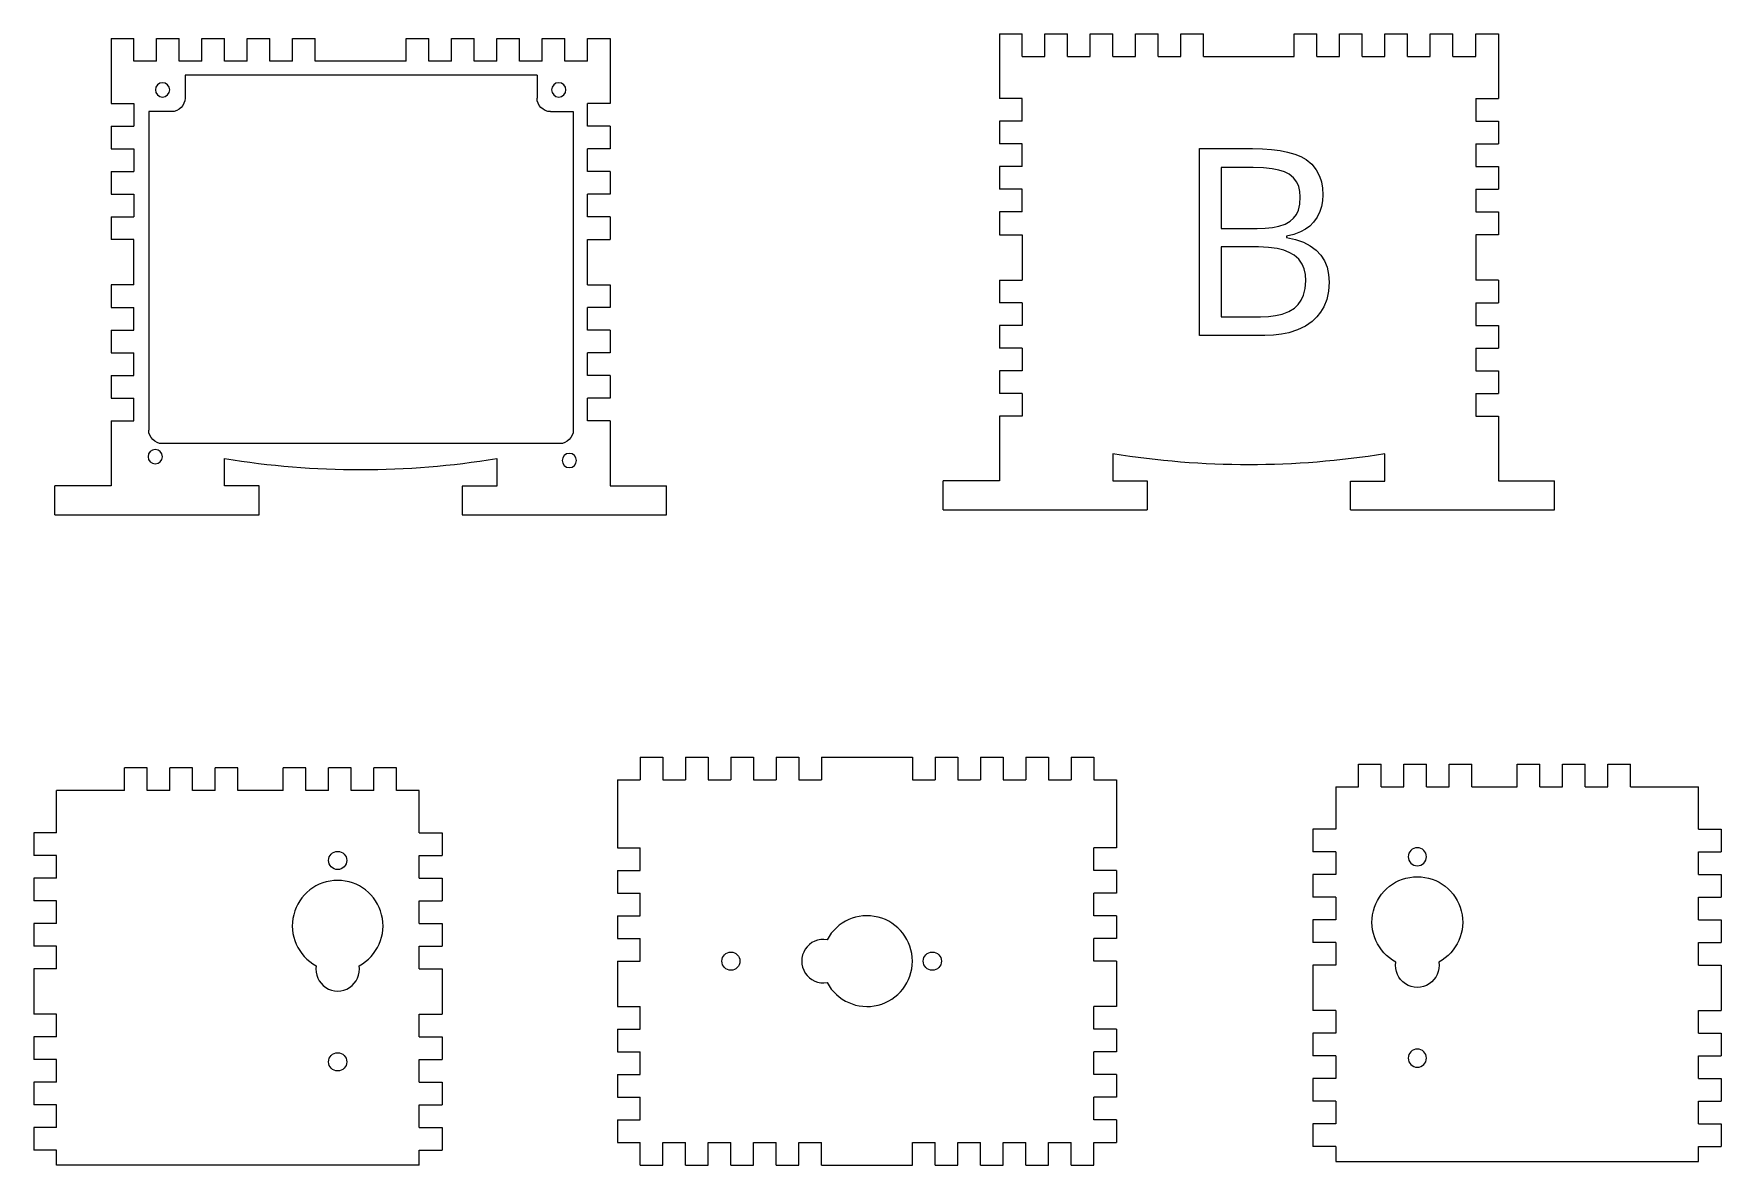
# Model space of a CAD drawing. Extents: x 0.11 to 9.41, y 0.91 to 7.14.
import ezdxf

# ---------------------------------------------------------------- set-up
doc = ezdxf.new("R2010")
doc.units = 0
doc.header["$LTSCALE"] = 0.5
doc.header["$MEASUREMENT"] = 0
doc.layers.add('VISIBLE', color=7, linetype='CONTINUOUS')

msp = doc.modelspace()

# ---------------------------------------------------------------- linework, layer by layer
at = {"layer": 'VISIBLE'}
for p, q in [((0.5391, 7.1159), (0.6641, 7.1159)), ((0.5391, 7.1159), (0.5391, 6.7584)), ((0.6641, 6.9909), (0.6641, 7.1159)), ((0.7891, 6.9909), (0.7891, 7.1159)), ((0.7891, 7.1159), (0.9141, 7.1159)), ((0.9141, 6.9909), (0.9141, 7.1159)), ((1.0391, 6.9909), (1.0391, 7.1159)), ((1.0391, 7.1159), (1.1641, 7.1159)), ((1.1641, 6.9909), (1.1641, 7.1159)), ((1.2891, 7.1159), (1.4141, 7.1159)), ((1.2891, 6.9909), (1.2891, 7.1159)), ((1.4141, 6.9909), (1.4141, 7.1159)), ((1.5391, 6.9909), (1.5391, 7.1159)), ((1.5391, 7.1159), (1.6641, 7.1159)), ((1.6641, 6.9909), (1.6641, 7.1159)), ((2.1641, 7.1159), (2.2891, 7.1159)), ((2.1641, 6.9909), (2.1641, 7.1159)), ((2.2891, 6.9909), (2.2891, 7.1159)), ((2.4141, 6.9909), (2.4141, 7.1159)), ((2.4141, 7.1159), (2.5391, 7.1159)), ((2.5391, 6.9909), (2.5391, 7.1159)), ((2.6641, 6.9909), (2.6641, 7.1159)), ((2.6641, 7.1159), (2.7891, 7.1159)), ((2.7891, 6.9909), (2.7891, 7.1159)), ((2.9141, 6.9909), (2.9141, 7.1159)), ((2.9141, 7.1159), (3.0391, 7.1159)), ((3.0391, 6.9909), (3.0391, 7.1159)), ((3.1641, 6.9909), (3.1641, 7.1159)), ((3.1641, 7.1159), (3.2891, 7.1159)), ((3.2891, 7.1159), (3.2891, 6.7584)), ((5.4344, 7.1421), (5.4344, 6.7846)), ((5.4344, 7.1421), (5.5594, 7.1421)), ((5.5594, 7.0171), (5.5594, 7.1421)), ((5.6844, 7.0171), (5.6844, 7.1421)), ((5.6844, 7.1421), (5.8094, 7.1421)), ((5.8094, 7.0171), (5.8094, 7.1421)), ((5.9344, 7.0171), (5.9344, 7.1421)), ((5.9344, 7.1421), (6.0594, 7.1421)), ((6.0594, 7.0171), (6.0594, 7.1421)), ((6.1844, 7.0171), (6.1844, 7.1421)), ((6.1844, 7.1421), (6.3094, 7.1421)), ((6.3094, 7.0171), (6.3094, 7.1421)), ((6.4344, 7.0171), (6.4344, 7.1421)), ((6.4344, 7.1421), (6.5594, 7.1421)), ((6.5594, 7.0171), (6.5594, 7.1421)), ((7.0594, 7.0171), (7.0594, 7.1421)), ((7.0594, 7.1421), (7.1844, 7.1421)), ((7.1844, 7.0171), (7.1844, 7.1421)), ((7.3094, 7.0171), (7.3094, 7.1421)), ((7.3094, 7.1421), (7.4344, 7.1421)), ((7.4344, 7.0171), (7.4344, 7.1421)), ((7.5594, 7.0171), (7.5594, 7.1421)), ((7.5594, 7.1421), (7.6844, 7.1421)), ((7.6844, 7.0171), (7.6844, 7.1421)), ((7.8094, 7.0171), (7.8094, 7.1421)), ((7.8094, 7.1421), (7.9344, 7.1421)), ((7.9344, 7.0171), (7.9344, 7.1421)), ((8.0594, 7.0171), (8.0594, 7.1421)), ((8.0594, 7.1421), (8.1844, 7.1421)), ((8.1844, 7.1421), (8.1844, 6.7846)), ((0.7891, 6.9909), (0.6641, 6.9909)), ((1.0391, 6.9909), (0.9141, 6.9909)), ((1.2891, 6.9909), (1.1641, 6.9909)), ((1.5391, 6.9909), (1.4141, 6.9909)), ((2.1641, 6.9909), (1.6641, 6.9909)), ((2.4141, 6.9909), (2.2891, 6.9909)), ((2.6641, 6.9909), (2.5391, 6.9909)), ((2.9141, 6.9909), (2.7891, 6.9909)), ((3.1641, 6.9909), (3.0391, 6.9909)), ((5.5594, 7.0171), (5.6844, 7.0171)), ((5.8094, 7.0171), (5.9344, 7.0171)), ((6.0594, 7.0171), (6.1844, 7.0171)), ((6.3094, 7.0171), (6.4344, 7.0171)), ((6.5594, 7.0171), (7.0594, 7.0171)), ((7.1844, 7.0171), (7.3094, 7.0171)), ((7.4344, 7.0171), (7.5594, 7.0171)), ((7.6844, 7.0171), (7.8094, 7.0171)), ((7.9344, 7.0171), (8.0594, 7.0171)), ((2.8861, 6.9129), (0.9461, 6.9129)), ((0.9461, 6.9129), (0.9461, 6.7879)), ((2.8861, 6.9129), (2.8861, 6.7879)), ((0.5391, 6.7584), (0.6641, 6.7584)), ((0.6641, 6.7584), (0.6641, 6.6334)), ((0.8711, 6.7129), (0.7461, 6.7129)), ((0.7461, 6.7129), (0.7461, 4.9579)), ((2.9611, 6.7129), (3.0861, 6.7129)), ((3.0861, 6.7129), (3.0861, 4.9579)), ((3.2891, 6.7584), (3.1641, 6.7584)), ((3.1641, 6.6334), (3.1641, 6.7584)), ((5.5594, 6.7846), (5.4344, 6.7846)), ((5.5594, 6.6596), (5.5594, 6.7846)), ((8.0594, 6.7846), (8.1844, 6.7846)), ((8.0594, 6.7846), (8.0594, 6.6596)), ((0.5391, 6.6334), (0.5391, 6.5084)), ((0.5391, 6.6334), (0.6641, 6.6334)), ((3.2891, 6.6334), (3.1641, 6.6334)), ((3.2891, 6.6334), (3.2891, 6.5084)), ((5.4344, 6.6596), (5.4344, 6.5346)), ((5.5594, 6.6596), (5.4344, 6.6596)), ((8.0594, 6.6596), (8.1844, 6.6596)), ((8.1844, 6.6596), (8.1844, 6.5346)), ((5.5594, 6.5346), (5.4344, 6.5346)), ((5.5594, 6.4096), (5.5594, 6.5346)), ((8.0594, 6.5346), (8.1844, 6.5346)), ((8.0594, 6.5346), (8.0594, 6.4096)), ((0.5391, 6.5084), (0.6641, 6.5084)), ((0.6641, 6.5084), (0.6641, 6.3834)), ((3.2891, 6.5084), (3.1641, 6.5084)), ((3.1641, 6.3834), (3.1641, 6.5084)), ((6.5378, 6.5094), (6.8288, 6.5094)), ((6.5378, 5.4794), (6.5378, 6.5094)), ((0.5391, 6.3834), (0.5391, 6.2584)), ((0.5391, 6.3834), (0.6641, 6.3834)), ((3.2891, 6.3834), (3.1641, 6.3834)), ((3.2891, 6.3834), (3.2891, 6.2584)), ((5.4344, 6.4096), (5.4344, 6.2846)), ((5.5594, 6.4096), (5.4344, 6.4096)), ((6.6575, 6.4057), (6.6575, 6.0685)), ((6.8338, 6.4057), (6.6575, 6.4057)), ((8.0594, 6.4096), (8.1844, 6.4096)), ((8.1844, 6.4096), (8.1844, 6.2846)), ((0.5391, 6.2584), (0.6641, 6.2584)), ((0.6641, 6.2584), (0.6641, 6.1334)), ((3.2891, 6.2584), (3.1641, 6.2584)), ((3.1641, 6.1334), (3.1641, 6.2584)), ((5.5594, 6.2846), (5.4344, 6.2846)), ((5.5594, 6.1596), (5.5594, 6.2846)), ((8.0594, 6.2846), (8.1844, 6.2846)), ((8.0594, 6.2846), (8.0594, 6.1596)), ((5.4344, 6.1596), (5.4344, 6.0346)), ((5.5594, 6.1596), (5.4344, 6.1596)), ((8.0594, 6.1596), (8.1844, 6.1596)), ((8.1844, 6.1596), (8.1844, 6.0346)), ((0.5391, 6.1334), (0.5391, 6.0084)), ((0.5391, 6.1334), (0.6641, 6.1334)), ((3.2891, 6.1334), (3.1641, 6.1334)), ((3.2891, 6.1334), (3.2891, 6.0084)), ((6.6575, 6.0685), (6.8547, 6.0685)), ((0.6641, 6.0084), (0.5391, 6.0084)), ((0.6641, 5.7584), (0.6641, 6.0084)), ((3.1641, 6.0084), (3.2891, 6.0084)), ((3.1641, 5.7584), (3.1641, 6.0084)), ((5.4344, 6.0346), (5.5594, 6.0346)), ((5.5594, 6.0346), (5.5594, 5.7846)), ((6.8626, 5.967), (6.6575, 5.967)), ((6.6575, 5.967), (6.6575, 5.5815)), ((7.0168, 6.0261), (7.0168, 6.0191)), ((8.1844, 6.0346), (8.0594, 6.0346)), ((8.0594, 6.0346), (8.0594, 5.7846)), ((5.4344, 5.7846), (5.4344, 5.6596)), ((5.4344, 5.7846), (5.5594, 5.7846)), ((8.1844, 5.7846), (8.0594, 5.7846)), ((8.1844, 5.7846), (8.1844, 5.6596)), ((0.5391, 5.7584), (0.5391, 5.6334)), ((0.6641, 5.7584), (0.5391, 5.7584)), ((3.1641, 5.7584), (3.2891, 5.7584)), ((3.2891, 5.7584), (3.2891, 5.6334)), ((0.5391, 5.6334), (0.6641, 5.6334)), ((0.6641, 5.5084), (0.6641, 5.6334)), ((3.2891, 5.6334), (3.1641, 5.6334)), ((3.1641, 5.5084), (3.1641, 5.6334)), ((5.5594, 5.6596), (5.4344, 5.6596)), ((5.5594, 5.6596), (5.5594, 5.5346)), ((6.6575, 5.5815), (6.8726, 5.5815)), ((8.0594, 5.6596), (8.1844, 5.6596)), ((8.0594, 5.6596), (8.0594, 5.5346)), ((0.5391, 5.5084), (0.5391, 5.3834)), ((0.5391, 5.5084), (0.6641, 5.5084)), ((3.2891, 5.5084), (3.1641, 5.5084)), ((3.2891, 5.5084), (3.2891, 5.3834)), ((5.4344, 5.5346), (5.4344, 5.4096)), ((5.5594, 5.5346), (5.4344, 5.5346)), ((8.0594, 5.5346), (8.1844, 5.5346)), ((8.1844, 5.5346), (8.1844, 5.4096)), ((5.5594, 5.4096), (5.4344, 5.4096)), ((5.5594, 5.4096), (5.5594, 5.2846)), ((6.8971, 5.4794), (6.5378, 5.4794)), ((8.0594, 5.4096), (8.1844, 5.4096)), ((8.0594, 5.4096), (8.0594, 5.2846)), ((0.5391, 5.3834), (0.6641, 5.3834)), ((0.6641, 5.2584), (0.6641, 5.3834)), ((3.2891, 5.3834), (3.1641, 5.3834)), ((3.1641, 5.2584), (3.1641, 5.3834)), ((0.5391, 5.2584), (0.5391, 5.1334)), ((0.5391, 5.2584), (0.6641, 5.2584)), ((3.2891, 5.2584), (3.1641, 5.2584)), ((3.2891, 5.2584), (3.2891, 5.1334)), ((5.4344, 5.2846), (5.4344, 5.1596)), ((5.5594, 5.2846), (5.4344, 5.2846)), ((8.0594, 5.2846), (8.1844, 5.2846)), ((8.1844, 5.2846), (8.1844, 5.1596)), ((0.5391, 5.1334), (0.6641, 5.1334)), ((0.6641, 5.0084), (0.6641, 5.1334)), ((3.2891, 5.1334), (3.1641, 5.1334)), ((3.1641, 5.0084), (3.1641, 5.1334)), ((5.5594, 5.1596), (5.4344, 5.1596)), ((5.5594, 5.1596), (5.5594, 5.0346)), ((8.0594, 5.1596), (8.1844, 5.1596)), ((8.0594, 5.1596), (8.0594, 5.0346)), ((5.4344, 5.0346), (5.4344, 4.6771)), ((5.5594, 5.0346), (5.4344, 5.0346)), ((8.0594, 5.0346), (8.1844, 5.0346)), ((8.1844, 5.0346), (8.1844, 4.6771)), ((0.5391, 5.0084), (0.5391, 4.6509)), ((0.5391, 5.0084), (0.6641, 5.0084)), ((3.2891, 5.0084), (3.1641, 5.0084)), ((3.2891, 5.0084), (3.2891, 4.6509)), ((3.0111, 4.8829), (0.8211, 4.8829)), ((1.1641, 4.6509), (1.1641, 4.8009)), ((2.6641, 4.8009), (2.6641, 4.649)), ((6.0594, 4.8271), (6.0594, 4.6771)), ((7.5594, 4.6752), (7.5594, 4.8271)), ((0.2291, 4.4909), (0.2291, 4.6509)), ((0.5391, 4.6509), (0.2291, 4.6509)), ((1.3541, 4.6509), (1.1641, 4.6509)), ((1.3541, 4.4909), (1.3541, 4.6509)), ((3.2891, 4.6509), (3.5991, 4.6509)), ((3.5991, 4.4909), (3.5991, 4.6509)), ((5.1244, 4.5171), (5.1244, 4.6771)), ((5.4344, 4.6771), (5.1244, 4.6771)), ((6.0594, 4.6771), (6.2494, 4.6771)), ((6.2494, 4.6771), (6.2494, 4.5171)), ((7.3694, 4.5171), (7.3694, 4.6752)), ((7.3694, 4.6752), (7.5594, 4.6752)), ((8.1844, 4.6771), (8.4944, 4.6771)), ((8.4944, 4.5171), (8.4944, 4.6771)), ((2.4741, 4.649), (2.4741, 4.4909)), ((2.6641, 4.649), (2.4741, 4.649)), ((0.2291, 4.4909), (1.3541, 4.4909)), ((2.4741, 4.4909), (3.5991, 4.4909)), ((5.1244, 4.5171), (6.2494, 4.5171)), ((7.3694, 4.5171), (8.4944, 4.5171)), ((0.6125, 2.9704), (0.6125, 3.0954)), ((0.7375, 3.0954), (0.6125, 3.0954)), ((0.7375, 2.9704), (0.7375, 3.0954)), ((0.8625, 2.9704), (0.8625, 3.0954)), ((0.9875, 3.0954), (0.8625, 3.0954)), ((0.9875, 2.9704), (0.9875, 3.0954)), ((1.1125, 2.9704), (1.1125, 3.0954)), ((1.2375, 3.0954), (1.1125, 3.0954)), ((1.2375, 2.9704), (1.2375, 3.0954)), ((1.4875, 2.9704), (1.4875, 3.0954)), ((1.6125, 3.0954), (1.4875, 3.0954)), ((1.6125, 2.9704), (1.6125, 3.0954)), ((1.7375, 2.9704), (1.7375, 3.0954)), ((1.8625, 3.0954), (1.7375, 3.0954)), ((1.8625, 2.9704), (1.8625, 3.0954)), ((1.9875, 2.9704), (1.9875, 3.0954)), ((2.1125, 3.0954), (1.9875, 3.0954)), ((2.1125, 2.9704), (2.1125, 3.0954)), ((3.4548, 3.1554), (3.4548, 3.0304)), ((3.4548, 3.1554), (3.5798, 3.1554)), ((3.5798, 3.1554), (3.5798, 3.0304)), ((3.7048, 3.1554), (3.7048, 3.0304)), ((3.7048, 3.1554), (3.8298, 3.1554)), ((3.8298, 3.1554), (3.8298, 3.0304)), ((3.9548, 3.1554), (3.9548, 3.0304)), ((3.9548, 3.1554), (4.0798, 3.1554)), ((4.0798, 3.1554), (4.0798, 3.0304)), ((4.2048, 3.1554), (4.2048, 3.0304)), ((4.2048, 3.1554), (4.3298, 3.1554)), ((4.3298, 3.1554), (4.3298, 3.0304)), ((4.4548, 3.1554), (4.4548, 3.0304)), ((4.4548, 3.1554), (4.9548, 3.1554)), ((4.9548, 3.1554), (4.9548, 3.0304)), ((5.0798, 3.1554), (5.0798, 3.0304)), ((5.0798, 3.1554), (5.2048, 3.1554)), ((5.2048, 3.1554), (5.2048, 3.0304)), ((5.3298, 3.1554), (5.3298, 3.0304)), ((5.3298, 3.1554), (5.4548, 3.1554)), ((5.4548, 3.1554), (5.4548, 3.0304)), ((5.5798, 3.1554), (5.5798, 3.0304)), ((5.5798, 3.1554), (5.7048, 3.1554)), ((5.7048, 3.1554), (5.7048, 3.0304)), ((5.8298, 3.1554), (5.8298, 3.0304)), ((5.8298, 3.1554), (5.9548, 3.1554)), ((5.9548, 3.1554), (5.9548, 3.0304)), ((7.4128, 2.9908), (7.4128, 3.1158)), ((7.4128, 3.1158), (7.5378, 3.1158)), ((7.5378, 2.9908), (7.5378, 3.1158)), ((7.6628, 2.9908), (7.6628, 3.1158)), ((7.6628, 3.1158), (7.7878, 3.1158)), ((7.7878, 2.9908), (7.7878, 3.1158)), ((7.9128, 2.9908), (7.9128, 3.1158)), ((7.9128, 3.1158), (8.0378, 3.1158)), ((8.0378, 2.9908), (8.0378, 3.1158)), ((8.2878, 2.9908), (8.2878, 3.1158)), ((8.2878, 3.1158), (8.4128, 3.1158)), ((8.4128, 2.9908), (8.4128, 3.1158)), ((8.5378, 2.9908), (8.5378, 3.1158)), ((8.5378, 3.1158), (8.6628, 3.1158)), ((8.6628, 2.9908), (8.6628, 3.1158)), ((8.7878, 2.9908), (8.7878, 3.1158)), ((8.7878, 3.1158), (8.9128, 3.1158)), ((8.9128, 2.9908), (8.9128, 3.1158)), ((3.3298, 3.0304), (3.3298, 2.6554)), ((3.3298, 3.0304), (3.4548, 3.0304)), ((3.5798, 3.0304), (3.7048, 3.0304)), ((3.8298, 3.0304), (3.9548, 3.0304)), ((4.0798, 3.0304), (4.2048, 3.0304)), ((4.3298, 3.0304), (4.4548, 3.0304)), ((4.9548, 3.0304), (5.0798, 3.0304)), ((5.2048, 3.0304), (5.3298, 3.0304)), ((5.4548, 3.0304), (5.5798, 3.0304)), ((5.7048, 3.0304), (5.8298, 3.0304)), ((5.9548, 3.0304), (6.0798, 3.0304)), ((6.0798, 3.0304), (6.0798, 2.6554)), ((7.2878, 2.9908), (7.2878, 2.7583)), ((7.2878, 2.9908), (7.4128, 2.9908)), ((7.5378, 2.9908), (7.6628, 2.9908)), ((7.7878, 2.9908), (7.9128, 2.9908)), ((8.0378, 2.9908), (8.2878, 2.9908)), ((8.4128, 2.9908), (8.5378, 2.9908)), ((8.6628, 2.9908), (8.7878, 2.9908)), ((8.9128, 2.9908), (9.2878, 2.9908)), ((9.2878, 2.7583), (9.2878, 2.9908)), ((0.2375, 2.7379), (0.2375, 2.9704)), ((0.6125, 2.9704), (0.2375, 2.9704)), ((0.8625, 2.9704), (0.7375, 2.9704)), ((1.1125, 2.9704), (0.9875, 2.9704)), ((1.4875, 2.9704), (1.2375, 2.9704)), ((1.7375, 2.9704), (1.6125, 2.9704)), ((1.9875, 2.9704), (1.8625, 2.9704)), ((2.2375, 2.9704), (2.1125, 2.9704)), ((2.2375, 2.7379), (2.2375, 2.9704)), ((0.2375, 2.7379), (0.1125, 2.7379)), ((0.1125, 2.7379), (0.1125, 2.6129)), ((2.2375, 2.7379), (2.3625, 2.7379)), ((2.3625, 2.7379), (2.3625, 2.6129)), ((7.2878, 2.7583), (7.1628, 2.7583)), ((7.1628, 2.7583), (7.1628, 2.6333)), ((9.2878, 2.7583), (9.4128, 2.7583)), ((9.4128, 2.7583), (9.4128, 2.6333)), ((0.2375, 2.6129), (0.1125, 2.6129)), ((0.2375, 2.4879), (0.2375, 2.6129)), ((2.2375, 2.6129), (2.3625, 2.6129)), ((2.2375, 2.4879), (2.2375, 2.6129)), ((3.3298, 2.6554), (3.4548, 2.6554)), ((3.4548, 2.5304), (3.4548, 2.6554)), ((6.0798, 2.6554), (5.9548, 2.6554)), ((5.9548, 2.5304), (5.9548, 2.6554)), ((7.2878, 2.6333), (7.1628, 2.6333)), ((7.2878, 2.6333), (7.2878, 2.5083)), ((9.2878, 2.6333), (9.4128, 2.6333)), ((9.2878, 2.5083), (9.2878, 2.6333)), ((3.3298, 2.5304), (3.3298, 2.4054)), ((3.3298, 2.5304), (3.4548, 2.5304)), ((6.0798, 2.5304), (5.9548, 2.5304)), ((6.0798, 2.5304), (6.0798, 2.4054)), ((0.2375, 2.4879), (0.1125, 2.4879)), ((0.1125, 2.4879), (0.1125, 2.3629)), ((2.2375, 2.4879), (2.3625, 2.4879)), ((2.3625, 2.4879), (2.3625, 2.3629)), ((7.2878, 2.5083), (7.1628, 2.5083)), ((7.1628, 2.5083), (7.1628, 2.3833)), ((9.2878, 2.5083), (9.4128, 2.5083)), ((9.4128, 2.5083), (9.4128, 2.3833)), ((0.2375, 2.3629), (0.1125, 2.3629)), ((0.2375, 2.2379), (0.2375, 2.3629)), ((2.2375, 2.3629), (2.3625, 2.3629)), ((2.2375, 2.2379), (2.2375, 2.3629)), ((3.3298, 2.4054), (3.4548, 2.4054)), ((3.4548, 2.2804), (3.4548, 2.4054)), ((6.0798, 2.4054), (5.9548, 2.4054)), ((5.9548, 2.2804), (5.9548, 2.4054)), ((7.2878, 2.3833), (7.1628, 2.3833)), ((7.2878, 2.3833), (7.2878, 2.2583)), ((9.2878, 2.2583), (9.2878, 2.3833)), ((9.2878, 2.3833), (9.4128, 2.3833)), ((0.2375, 2.2379), (0.1125, 2.2379)), ((0.1125, 2.2379), (0.1125, 2.1129)), ((2.2375, 2.2379), (2.3625, 2.2379)), ((2.3625, 2.2379), (2.3625, 2.1129)), ((3.3298, 2.2804), (3.3298, 2.1554)), ((3.3298, 2.2804), (3.4548, 2.2804)), ((6.0798, 2.2804), (5.9548, 2.2804)), ((6.0798, 2.2804), (6.0798, 2.1554)), ((7.2878, 2.2583), (7.1628, 2.2583)), ((7.1628, 2.2583), (7.1628, 2.1333)), ((9.2878, 2.2583), (9.4128, 2.2583)), ((9.4128, 2.2583), (9.4128, 2.1333)), ((3.3298, 2.1554), (3.4548, 2.1554)), ((3.4548, 2.0304), (3.4548, 2.1554)), ((6.0798, 2.1554), (5.9548, 2.1554)), ((5.9548, 2.0304), (5.9548, 2.1554)), ((0.2375, 2.1129), (0.1125, 2.1129)), ((0.2375, 1.9879), (0.2375, 2.1129)), ((2.2375, 2.1129), (2.3625, 2.1129)), ((2.2375, 1.9879), (2.2375, 2.1129)), ((7.2878, 2.1333), (7.1628, 2.1333)), ((7.2878, 2.1333), (7.2878, 2.0083)), ((9.2878, 2.1333), (9.4128, 2.1333)), ((9.2878, 2.0083), (9.2878, 2.1333)), ((0.2375, 1.9879), (0.1125, 1.9879)), ((0.1125, 1.9879), (0.1125, 1.7379)), ((2.2375, 1.9879), (2.3625, 1.9879)), ((2.3625, 1.9879), (2.3625, 1.7379)), ((3.3298, 2.0304), (3.3298, 1.7804)), ((3.3298, 2.0304), (3.4548, 2.0304)), ((6.0798, 2.0304), (5.9548, 2.0304)), ((6.0798, 2.0304), (6.0798, 1.7804)), ((7.2878, 2.0083), (7.1628, 2.0083)), ((7.1628, 2.0083), (7.1628, 1.7583)), ((9.2878, 2.0083), (9.4128, 2.0083)), ((9.4128, 2.0083), (9.4128, 1.7583)), ((3.3298, 1.7804), (3.4548, 1.7804)), ((3.4548, 1.6554), (3.4548, 1.7804)), ((6.0798, 1.7804), (5.9548, 1.7804)), ((5.9548, 1.6554), (5.9548, 1.7804)), ((0.2375, 1.7379), (0.1125, 1.7379)), ((0.2375, 1.6129), (0.2375, 1.7379)), ((2.2375, 1.7379), (2.3625, 1.7379)), ((2.2375, 1.6129), (2.2375, 1.7379)), ((7.2878, 1.7583), (7.1628, 1.7583)), ((7.2878, 1.7583), (7.2878, 1.6333)), ((9.2878, 1.7583), (9.4128, 1.7583)), ((9.2878, 1.6333), (9.2878, 1.7583)), ((0.2375, 1.6129), (0.1125, 1.6129)), ((0.1125, 1.6129), (0.1125, 1.4879)), ((2.2375, 1.6129), (2.3625, 1.6129)), ((2.3625, 1.6129), (2.3625, 1.4879)), ((3.3298, 1.6554), (3.3298, 1.5304)), ((3.3298, 1.6554), (3.4548, 1.6554)), ((6.0798, 1.6554), (5.9548, 1.6554)), ((6.0798, 1.6554), (6.0798, 1.5304)), ((7.2878, 1.6333), (7.1628, 1.6333)), ((7.1628, 1.6333), (7.1628, 1.5083)), ((9.2878, 1.6333), (9.4128, 1.6333)), ((9.4128, 1.6333), (9.4128, 1.5083)), ((3.3298, 1.5304), (3.4548, 1.5304)), ((3.4548, 1.4054), (3.4548, 1.5304)), ((5.9548, 1.4054), (5.9548, 1.5304)), ((6.0798, 1.5304), (5.9548, 1.5304)), ((7.2878, 1.5083), (7.1628, 1.5083)), ((7.2878, 1.5083), (7.2878, 1.3833)), ((9.2878, 1.5083), (9.4128, 1.5083)), ((9.2878, 1.3833), (9.2878, 1.5083)), ((0.2375, 1.4879), (0.1125, 1.4879)), ((0.2375, 1.3629), (0.2375, 1.4879)), ((2.2375, 1.4879), (2.3625, 1.4879)), ((2.2375, 1.3629), (2.2375, 1.4879)), ((3.3298, 1.4054), (3.3298, 1.2804)), ((3.3298, 1.4054), (3.4548, 1.4054)), ((6.0798, 1.4054), (5.9548, 1.4054)), ((6.0798, 1.4054), (6.0798, 1.2804)), ((0.2375, 1.3629), (0.1125, 1.3629)), ((0.1125, 1.3629), (0.1125, 1.2379)), ((2.2375, 1.3629), (2.3625, 1.3629)), ((2.3625, 1.3629), (2.3625, 1.2379)), ((7.2878, 1.3833), (7.1628, 1.3833)), ((7.1628, 1.3833), (7.1628, 1.2583)), ((9.2878, 1.3833), (9.4128, 1.3833)), ((9.4128, 1.3833), (9.4128, 1.2583)), ((0.2375, 1.2379), (0.1125, 1.2379)), ((0.2375, 1.1129), (0.2375, 1.2379)), ((2.2375, 1.2379), (2.3625, 1.2379)), ((2.2375, 1.1129), (2.2375, 1.2379)), ((3.3298, 1.2804), (3.4548, 1.2804)), ((3.4548, 1.1554), (3.4548, 1.2804)), ((6.0798, 1.2804), (5.9548, 1.2804)), ((5.9548, 1.1554), (5.9548, 1.2804)), ((7.2878, 1.2583), (7.1628, 1.2583)), ((7.2878, 1.2583), (7.2878, 1.1333)), ((9.2878, 1.2583), (9.4128, 1.2583)), ((9.2878, 1.1333), (9.2878, 1.2583)), ((3.3298, 1.1554), (3.3298, 1.0304)), ((3.3298, 1.1554), (3.4548, 1.1554)), ((6.0798, 1.1554), (5.9548, 1.1554)), ((6.0798, 1.1554), (6.0798, 1.0304)), ((7.2878, 1.1333), (7.1628, 1.1333)), ((7.1628, 1.1333), (7.1628, 1.0083)), ((9.2878, 1.1333), (9.4128, 1.1333)), ((9.4128, 1.1333), (9.4128, 1.0083)), ((0.2375, 1.1129), (0.1125, 1.1129)), ((0.1125, 1.1129), (0.1125, 0.9879)), ((2.2375, 1.1129), (2.3625, 1.1129)), ((2.3625, 1.1129), (2.3625, 0.9879)), ((3.3298, 1.0304), (3.4548, 1.0304)), ((3.4548, 0.9054), (3.4548, 1.0304)), ((3.5798, 1.0304), (3.7048, 1.0304)), ((3.5798, 0.9054), (3.5798, 1.0304)), ((3.7048, 0.9054), (3.7048, 1.0304)), ((3.8298, 1.0304), (3.9548, 1.0304)), ((3.8298, 0.9054), (3.8298, 1.0304)), ((3.9548, 0.9054), (3.9548, 1.0304)), ((4.0798, 1.0304), (4.2048, 1.0304)), ((4.0798, 0.9054), (4.0798, 1.0304)), ((4.2048, 0.9054), (4.2048, 1.0304)), ((4.3298, 1.0304), (4.4548, 1.0304)), ((4.3298, 0.9054), (4.3298, 1.0304)), ((4.4548, 0.9054), (4.4548, 1.0304)), ((4.9548, 1.0304), (5.0798, 1.0304)), ((4.9548, 0.9054), (4.9548, 1.0304)), ((5.0798, 0.9054), (5.0798, 1.0304)), ((5.2048, 1.0304), (5.3298, 1.0304)), ((5.2048, 0.9054), (5.2048, 1.0304)), ((5.3298, 0.9054), (5.3298, 1.0304)), ((5.4548, 1.0304), (5.5798, 1.0304)), ((5.4548, 0.9054), (5.4548, 1.0304)), ((5.5798, 0.9054), (5.5798, 1.0304)), ((5.7048, 1.0304), (5.8298, 1.0304)), ((5.7048, 0.9054), (5.7048, 1.0304)), ((5.8298, 0.9054), (5.8298, 1.0304)), ((5.9548, 1.0304), (6.0798, 1.0304)), ((5.9548, 0.9054), (5.9548, 1.0304)), ((0.2375, 0.9879), (0.1125, 0.9879)), ((0.2375, 0.9054), (0.2375, 0.9879)), ((2.2375, 0.9879), (2.3625, 0.9879)), ((2.2375, 0.9054), (2.2375, 0.9879)), ((7.2878, 1.0083), (7.1628, 1.0083)), ((7.2878, 1.0083), (7.2878, 0.9258)), ((9.2878, 1.0083), (9.4128, 1.0083)), ((9.2878, 0.9258), (9.2878, 1.0083)), ((2.2375, 0.9054), (0.2375, 0.9054)), ((3.4548, 0.9054), (3.5798, 0.9054)), ((3.7048, 0.9054), (3.8298, 0.9054)), ((3.9548, 0.9054), (4.0798, 0.9054)), ((4.2048, 0.9054), (4.3298, 0.9054)), ((4.4548, 0.9054), (4.9548, 0.9054)), ((5.0798, 0.9054), (5.2048, 0.9054)), ((5.3298, 0.9054), (5.4548, 0.9054)), ((5.5798, 0.9054), (5.7048, 0.9054)), ((5.8298, 0.9054), (5.9548, 0.9054)), ((7.2878, 0.9258), (9.2878, 0.9258))]:
    msp.add_line(p, q, dxfattribs=at)
at = {"layer": 'VISIBLE', "flags": 128}
for points in [[(6.8288, 6.5094), (6.884, 6.5082), (6.9347, 6.5046), (6.981, 6.4986), (7.0228, 6.4902), (7.0619, 6.4788), (7.0961, 6.4648), (7.1254, 6.4481)], [(7.1254, 6.4481), (7.1564, 6.4227), (7.181, 6.3924), (7.1993, 6.3571), (7.2091, 6.326), (7.2151, 6.2917), (7.217, 6.2544)], [(7.031, 6.3674), (7.0053, 6.3804), (6.9745, 6.3907), (6.9386, 6.3983), (6.8897, 6.4039), (6.8338, 6.4057)], [(7.093, 6.2423), (7.0909, 6.273), (7.0844, 6.3003), (7.0736, 6.3243), (7.0553, 6.3482), (7.031, 6.3674)], [(7.0373, 6.1082), (7.0562, 6.125), (7.0712, 6.1455), (7.0823, 6.1699), (7.0903, 6.2034), (7.093, 6.2423)], [(7.217, 6.2544), (7.2152, 6.2213), (7.2099, 6.1904), (7.201, 6.1618), (7.186, 6.1309), (7.166, 6.1032)], [(6.8547, 6.0685), (6.8996, 6.0698), (6.9396, 6.074), (6.9746, 6.0809), (7.0094, 6.0927), (7.0373, 6.1082)], [(7.166, 6.1032), (7.1453, 6.0824), (7.1213, 6.0646), (7.094, 6.0497), (7.0577, 6.0358), (7.0168, 6.0261)], [(7.0588, 5.9219), (7.0324, 5.9372), (7.0013, 5.9493), (6.9655, 5.9583), (6.9173, 5.9648), (6.8626, 5.967)], [(7.0168, 6.0191), (7.0665, 6.008), (7.1102, 5.9928), (7.148, 5.9733), (7.18, 5.9497), (7.2061, 5.922), (7.226, 5.8906), (7.2402, 5.8553), (7.2487, 5.8159), (7.2515, 5.7725)], [(7.1232, 5.781), (7.121, 5.815), (7.1143, 5.8455), (7.103, 5.8724), (7.084, 5.8996), (7.0588, 5.9219)], [(7.0602, 5.6298), (7.0816, 5.6497), (7.0985, 5.6734), (7.111, 5.701), (7.1202, 5.7384), (7.1232, 5.781)], [(7.2515, 5.7725), (7.2483, 5.7231), (7.2385, 5.6779), (7.2222, 5.6369), (7.2049, 5.6076), (7.1836, 5.581), (7.1582, 5.5569)], [(6.8726, 5.5815), (6.9169, 5.5832), (6.957, 5.5882), (6.9928, 5.5966), (7.0295, 5.6109), (7.0602, 5.6298)], [(7.1582, 5.5569), (7.1207, 5.5307), (7.0781, 5.5099), (7.0303, 5.4944), (6.9891, 5.4861), (6.9447, 5.4811), (6.8971, 5.4794)]]:
    msp.add_lwpolyline(points, dxfattribs=at)
at = {"layer": 'VISIBLE', "extrusion": (0, 6.12323e-17, -1)}
for centre in [(-0.8221, 6.8329), (-3.0061, 6.8329), (-0.7821, 4.8109), (-3.0641, 4.7899)]:
    msp.add_circle(centre, 0.0395, dxfattribs=at)
at = {"layer": 'VISIBLE'}
for centre in [(1.7875, 2.5854), (3.9548, 2.0304), (5.0648, 2.0304), (1.7875, 1.4754)]:
    msp.add_circle(centre, 0.05, dxfattribs=at)
at = {"layer": 'VISIBLE', "extrusion": (-2.44929e-16, 6.12323e-17, -1)}
for centre in [(-7.7378, 2.6058), (-7.7378, 1.4958)]:
    msp.add_circle(centre, 0.05, dxfattribs=at)
at = {"layer": 'VISIBLE', "extrusion": (0, 6.12323e-17, -1)}
for centre, start, end in [((-0.8711, 6.7879), 180, 270), ((-2.9611, 6.7879), 270, 0), ((-0.8211, 4.9579), 270, 0), ((-3.0111, 4.9579), 180, 270)]:
    msp.add_arc(centre, 0.075, start, end, dxfattribs=at)
at = {"layer": 'VISIBLE'}
for centre, radius, start, end in [((1.9141, 9.3832), 4.6433, 260.70472, 279.29528), ((1.7875, 2.2254), 0.25, 298.25695, 241.74305), ((4.7048, 2.0304), 0.25, 208.25695, 151.74305), ((4.4648, 2.0304), 0.12, 80.5068, 279.4932), ((1.7875, 1.9854), 0.12, 170.5068, 9.4932)]:
    msp.add_arc(centre, radius, start, end, dxfattribs=at)
at = {"layer": 'VISIBLE', "extrusion": (2.44929e-16, 6.12323e-17, -1)}
msp.add_arc((-6.8094, 9.4094), 4.6433, 260.70472, 279.29528, dxfattribs=at)
at = {"layer": 'VISIBLE', "extrusion": (-2.44929e-16, 6.12323e-17, -1)}
for centre, radius, start, end in [((-7.7378, 2.2458), 0.25, 298.25695, 241.74305), ((-7.7378, 2.0058), 0.12, 170.5068, 9.4932)]:
    msp.add_arc(centre, radius, start, end, dxfattribs=at)

doc.saveas('drawing.dxf')
